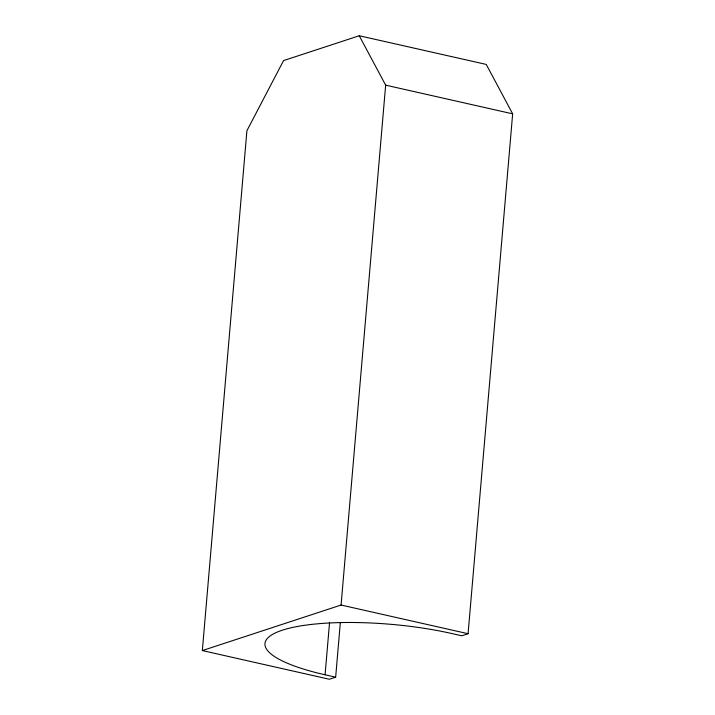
<?xml version="1.0" encoding="UTF-8"?>
<svg xmlns="http://www.w3.org/2000/svg" width="715" height="715" viewBox="0 0 715 715"><rect width="100%" height="100%" fill="white"/><g stroke="black" fill="none" stroke-linecap="round" stroke-linejoin="round"><path stroke-width="1.07" d="M335.657 677.177L329.347 679.25L202.345 650.57L246.916 130.684L283.569 60.578L359.243 35.75L486.245 64.43L512.655 113.837L468.084 633.722L461.774 635.796L451.192 633.401A123.624 29.905 4.9 0 0 282.3 630.201A123.624 29.905 4.9 0 0 325.075 674.79L335.657 677.177L340.322 622.72M325.075 674.79L329.552 622.559M202.345 650.57L341.082 605.042L385.653 85.157L359.243 35.75M385.653 85.157L512.655 113.837M341.082 605.042L468.084 633.722"/></g></svg>
